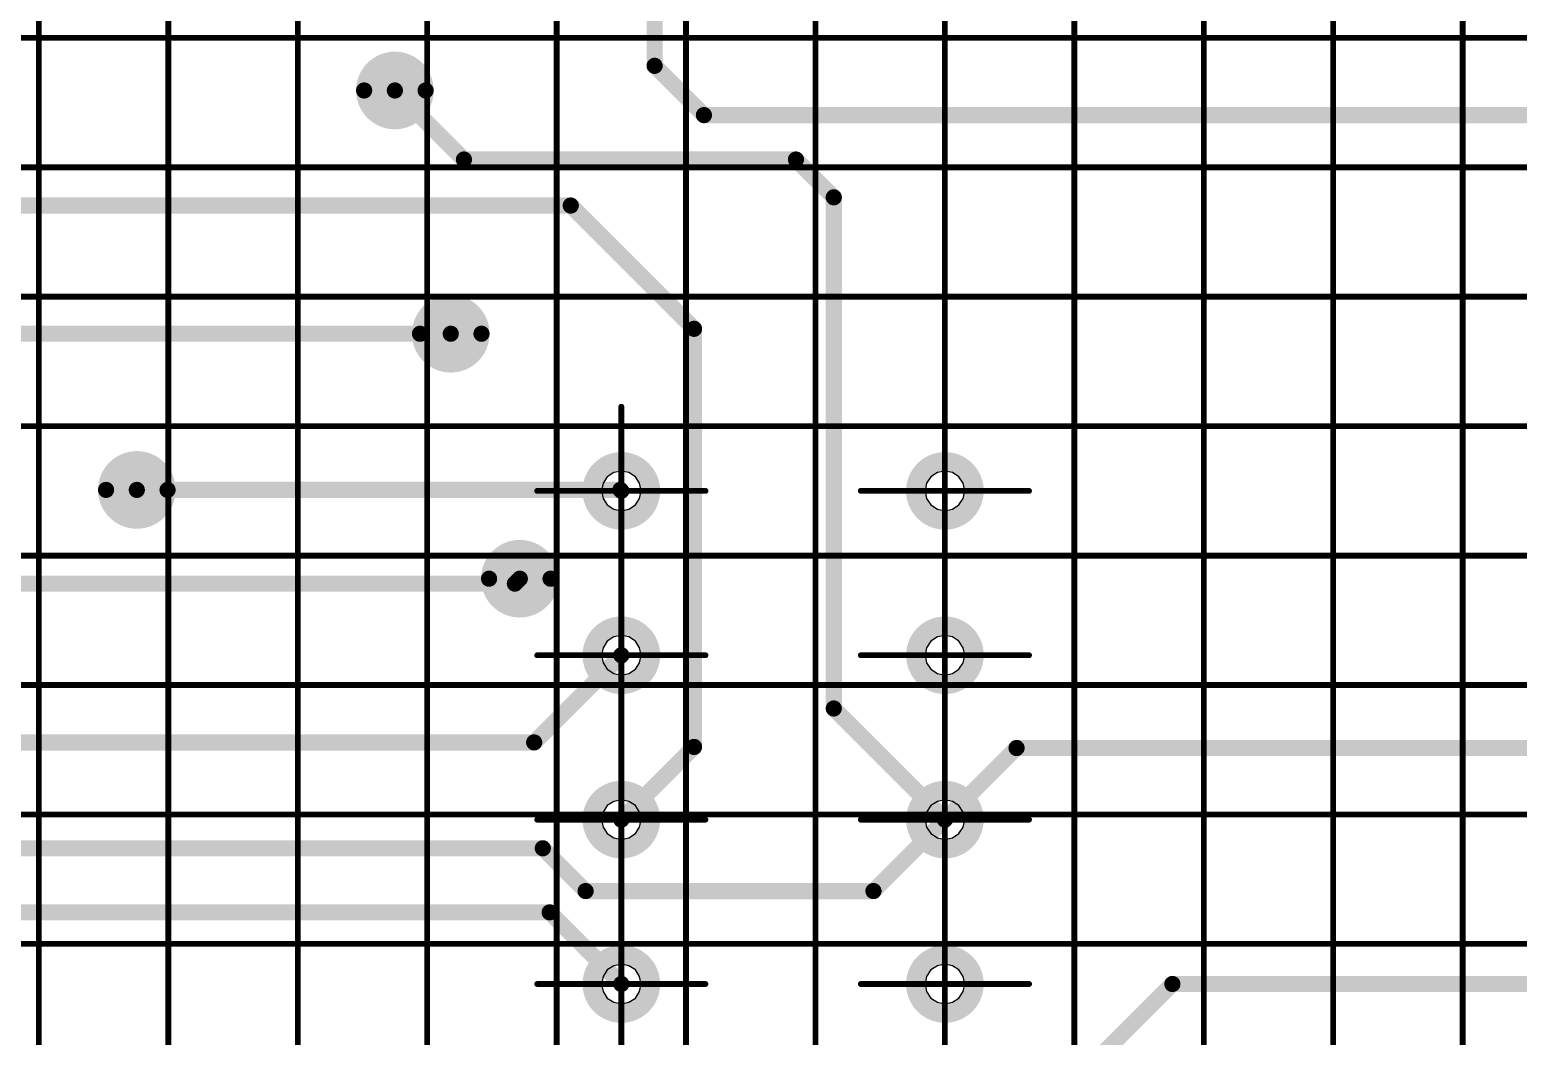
# Model space of a CAD drawing. Header units: millimetres. Extents: x 0 to 841, y 0 to 2540.
# Drawn here: x 638.72 to 684.72, y 2300.15 to 2331.25 of the extents above; entities that cross this region are included whole.
import ezdxf

# ---------------------------------------------------------------- set-up
doc = ezdxf.new("R2010")
doc.units = ezdxf.units.MM
for name, color, linetype in [('Mechanical11', 56, 'Continuous'), ('Mechanical12', 56, 'Continuous'), ('Mechanical7', 56, 'Continuous'), ('Mechanical9', 56, 'Continuous')]:
    doc.layers.add(name, color=color, linetype=linetype)

# ---------------------------------------------------------------- blocks, each defined once
blk = doc.blocks.new('BOASVIEW______B______L_____2__2_32_1_B_3')
at = {"layer": 'Mechanical11'}
for p, q in [((-187.766, -50.195), (-188, -50.148)), ((-188, -50.148), (-188, -50.76)), ((-187.567, -50.327), (-187.766, -50.195)), ((-187.435, -50.526), (-187.567, -50.327)), ((-187.388, -50.76), (-187.435, -50.526)), ((-177.766, -50.195), (-178, -50.148)), ((-178, -50.148), (-178, -50.76)), ((-177.567, -50.327), (-177.766, -50.195)), ((-177.435, -50.526), (-177.567, -50.327)), ((-177.388, -50.76), (-177.435, -50.526)), ((-188, -50.76), (-187.388, -50.76)), ((-188, -50.76), (-188, -51.372)), ((-187.388, -50.76), (-188, -50.76)), ((-187.567, -51.193), (-187.435, -50.994)), ((-187.435, -50.994), (-187.388, -50.76)), ((-178, -50.76), (-177.388, -50.76)), ((-178, -50.76), (-178, -51.372)), ((-177.388, -50.76), (-178, -50.76)), ((-177.567, -51.193), (-177.435, -50.994)), ((-177.435, -50.994), (-177.388, -50.76)), ((-188, -51.372), (-187.766, -51.325)), ((-187.766, -51.325), (-187.567, -51.193)), ((-178, -51.372), (-177.766, -51.325)), ((-177.766, -51.325), (-177.567, -51.193)), ((-187.766, -55.275), (-188, -55.228)), ((-188, -55.228), (-188, -55.84)), ((-187.567, -55.407), (-187.766, -55.275)), ((-187.435, -55.606), (-187.567, -55.407)), ((-187.388, -55.84), (-187.435, -55.606)), ((-177.766, -55.275), (-178, -55.228)), ((-178, -55.228), (-178, -55.84)), ((-177.567, -55.407), (-177.766, -55.275)), ((-177.435, -55.606), (-177.567, -55.407)), ((-177.388, -55.84), (-177.435, -55.606)), ((-188, -55.84), (-187.388, -55.84)), ((-188, -55.84), (-188, -56.452)), ((-187.388, -55.84), (-188, -55.84)), ((-187.567, -56.273), (-187.435, -56.074)), ((-187.435, -56.074), (-187.388, -55.84)), ((-178, -55.84), (-177.388, -55.84)), ((-178, -55.84), (-178, -56.452)), ((-177.388, -55.84), (-178, -55.84)), ((-177.567, -56.273), (-177.435, -56.074)), ((-177.435, -56.074), (-177.388, -55.84)), ((-188, -56.452), (-187.766, -56.405)), ((-187.766, -56.405), (-187.567, -56.273)), ((-178, -56.452), (-177.766, -56.405)), ((-177.766, -56.405), (-177.567, -56.273)), ((-187.766, -60.355), (-188, -60.308)), ((-188, -60.308), (-188, -60.92)), ((-187.567, -60.487), (-187.766, -60.355)), ((-187.435, -60.686), (-187.567, -60.487)), ((-187.388, -60.92), (-187.435, -60.686)), ((-177.766, -60.355), (-178, -60.308)), ((-178, -60.308), (-178, -60.92)), ((-177.567, -60.487), (-177.766, -60.355)), ((-177.435, -60.686), (-177.567, -60.487)), ((-177.388, -60.92), (-177.435, -60.686)), ((-188, -60.92), (-187.388, -60.92)), ((-188, -60.92), (-188, -61.532)), ((-187.388, -60.92), (-188, -60.92)), ((-187.567, -61.353), (-187.435, -61.154)), ((-187.435, -61.154), (-187.388, -60.92)), ((-178, -60.92), (-177.388, -60.92)), ((-178, -60.92), (-178, -61.532)), ((-177.388, -60.92), (-178, -60.92)), ((-177.567, -61.353), (-177.435, -61.154)), ((-177.435, -61.154), (-177.388, -60.92)), ((-188, -61.532), (-187.766, -61.485)), ((-187.766, -61.485), (-187.567, -61.353)), ((-178, -61.532), (-177.766, -61.485)), ((-177.766, -61.485), (-177.567, -61.353)), ((-187.766, -65.435), (-188, -65.388)), ((-188, -65.388), (-188, -66)), ((-187.567, -65.567), (-187.766, -65.435)), ((-187.435, -65.766), (-187.567, -65.567)), ((-187.388, -66), (-187.435, -65.766)), ((-177.766, -65.435), (-178, -65.388)), ((-178, -65.388), (-178, -66)), ((-177.567, -65.567), (-177.766, -65.435)), ((-177.435, -65.766), (-177.567, -65.567)), ((-177.388, -66), (-177.435, -65.766)), ((-188, -66), (-187.388, -66)), ((-188, -66), (-188, -66.612)), ((-187.388, -66), (-188, -66)), ((-187.567, -66.433), (-187.435, -66.234)), ((-187.435, -66.234), (-187.388, -66)), ((-178, -66), (-177.388, -66)), ((-178, -66), (-178, -66.612)), ((-177.388, -66), (-178, -66)), ((-177.567, -66.433), (-177.435, -66.234)), ((-177.435, -66.234), (-177.388, -66)), ((-188, -66.612), (-187.766, -66.565)), ((-187.766, -66.565), (-187.567, -66.433)), ((-178, -66.612), (-177.766, -66.565)), ((-177.766, -66.565), (-177.567, -66.433))]:
    blk.add_line(p, q, dxfattribs=at)
for points, const_width in [([(-174.512, -63.286, 1), (-175.212, -63.286, 1)], 0.7), ([(-175.387, -63.286, 1), (-175.037, -63.286, 1)], 0.35), ([(-174.687, -63.286, 1), (-174.337, -63.286, 1)], 0.35), ([(-162.676, -66.03, 1), (-163.376, -66.03, 1)], 0.7), ([(-163.551, -66.03, 1), (-163.201, -66.03, 1)], 0.35), ([(-162.851, -66.03, 1), (-162.501, -66.03, 1)], 0.35), ([(-172.378, -70.856, 1), (-173.078, -70.856, 1)], 0.7), ([(-173.253, -70.856, 1), (-172.903, -70.856, 1)], 0.35), ([(-172.553, -70.856, 1), (-172.203, -70.856, 1)], 0.35), ([(-170.651, -78.374, 1), (-171.351, -78.374, 1)], 0.7), ([(-171.526, -78.374, 1), (-171.176, -78.374, 1)], 0.35), ([(-170.826, -78.374, 1), (-170.476, -78.374, 1)], 0.35)]:
    blk.add_lwpolyline(points, format="xyb", close=True, dxfattribs=dict(at, const_width=const_width))
at = {"layer": 'Mechanical12'}
for p, q in [((-188.565, -50.526), (-188.612, -50.76)), ((-188.433, -50.327), (-188.565, -50.526)), ((-188.234, -50.195), (-188.433, -50.327)), ((-188, -50.148), (-188.234, -50.195)), ((-188, -50.76), (-188, -50.148)), ((-178.565, -50.526), (-178.612, -50.76)), ((-178.433, -50.327), (-178.565, -50.526)), ((-178.234, -50.195), (-178.433, -50.327)), ((-178, -50.148), (-178.234, -50.195)), ((-178, -50.76), (-178, -50.148)), ((-188.612, -50.76), (-188, -50.76)), ((-188, -50.76), (-188.612, -50.76)), ((-188.612, -50.76), (-188.565, -50.994)), ((-188.565, -50.994), (-188.433, -51.193)), ((-188, -51.372), (-188, -50.76)), ((-178.612, -50.76), (-178, -50.76)), ((-178, -50.76), (-178.612, -50.76)), ((-178.612, -50.76), (-178.565, -50.994)), ((-178.565, -50.994), (-178.433, -51.193)), ((-178, -51.372), (-178, -50.76)), ((-188.433, -51.193), (-188.234, -51.325)), ((-188.234, -51.325), (-188, -51.372)), ((-178.433, -51.193), (-178.234, -51.325)), ((-178.234, -51.325), (-178, -51.372)), ((-188.565, -55.606), (-188.612, -55.84)), ((-188.433, -55.407), (-188.565, -55.606)), ((-188.234, -55.275), (-188.433, -55.407)), ((-188, -55.228), (-188.234, -55.275)), ((-188, -55.84), (-188, -55.228)), ((-178.565, -55.606), (-178.612, -55.84)), ((-178.433, -55.407), (-178.565, -55.606)), ((-178.234, -55.275), (-178.433, -55.407)), ((-178, -55.228), (-178.234, -55.275)), ((-178, -55.84), (-178, -55.228)), ((-188.612, -55.84), (-188, -55.84)), ((-188, -55.84), (-188.612, -55.84)), ((-188.612, -55.84), (-188.565, -56.074)), ((-188.565, -56.074), (-188.433, -56.273)), ((-188, -56.452), (-188, -55.84)), ((-178.612, -55.84), (-178, -55.84)), ((-178, -55.84), (-178.612, -55.84)), ((-178.612, -55.84), (-178.565, -56.074)), ((-178.565, -56.074), (-178.433, -56.273)), ((-178, -56.452), (-178, -55.84)), ((-188.433, -56.273), (-188.234, -56.405)), ((-188.234, -56.405), (-188, -56.452)), ((-178.433, -56.273), (-178.234, -56.405)), ((-178.234, -56.405), (-178, -56.452)), ((-188.565, -60.686), (-188.612, -60.92)), ((-188.433, -60.487), (-188.565, -60.686)), ((-188.234, -60.355), (-188.433, -60.487)), ((-188, -60.308), (-188.234, -60.355)), ((-188, -60.92), (-188, -60.308)), ((-178.565, -60.686), (-178.612, -60.92)), ((-178.433, -60.487), (-178.565, -60.686)), ((-178.234, -60.355), (-178.433, -60.487)), ((-178, -60.308), (-178.234, -60.355)), ((-178, -60.92), (-178, -60.308)), ((-188.612, -60.92), (-188, -60.92)), ((-188, -60.92), (-188.612, -60.92)), ((-188.612, -60.92), (-188.565, -61.154)), ((-188.565, -61.154), (-188.433, -61.353)), ((-188, -61.532), (-188, -60.92)), ((-178.612, -60.92), (-178, -60.92)), ((-178, -60.92), (-178.612, -60.92)), ((-178.612, -60.92), (-178.565, -61.154)), ((-178.565, -61.154), (-178.433, -61.353)), ((-178, -61.532), (-178, -60.92)), ((-188.433, -61.353), (-188.234, -61.485)), ((-188.234, -61.485), (-188, -61.532)), ((-178.433, -61.353), (-178.234, -61.485)), ((-178.234, -61.485), (-178, -61.532)), ((-188.565, -65.766), (-188.612, -66)), ((-188.433, -65.567), (-188.565, -65.766)), ((-188.234, -65.435), (-188.433, -65.567)), ((-188, -65.388), (-188.234, -65.435)), ((-188, -66), (-188, -65.388)), ((-178.565, -65.766), (-178.612, -66)), ((-178.433, -65.567), (-178.565, -65.766)), ((-178.234, -65.435), (-178.433, -65.567)), ((-178, -65.388), (-178.234, -65.435)), ((-178, -66), (-178, -65.388)), ((-188.612, -66), (-188, -66)), ((-188, -66), (-188.612, -66)), ((-188.612, -66), (-188.565, -66.234)), ((-188.565, -66.234), (-188.433, -66.433)), ((-188, -66.612), (-188, -66)), ((-178.612, -66), (-178, -66)), ((-178, -66), (-178.612, -66)), ((-178.612, -66), (-178.565, -66.234)), ((-178.565, -66.234), (-178.433, -66.433)), ((-178, -66.612), (-178, -66)), ((-188.433, -66.433), (-188.234, -66.565)), ((-188.234, -66.565), (-188, -66.612)), ((-178.433, -66.433), (-178.234, -66.565)), ((-178.234, -66.565), (-178, -66.612))]:
    blk.add_line(p, q, dxfattribs=at)
at = {"layer": 'Mechanical12', "const_width": 0.5}
for points in [[(-192.773, -48.504), (-195.03, -50.76)], [(-195.03, -50.76), (-218, -50.76)], [(-175.786, -52.974), (-178, -50.76)], [(-138.894, -52.974), (-175.786, -52.974)], [(-185.792, -53.632), (-188, -55.84)], [(-176.896, -53.632), (-185.792, -53.632)], [(-175.573, -54.955), (-176.896, -53.632)], [(-152.561, -54.955), (-175.573, -54.955)], [(-188, -55.84), (-190.214, -58.054)], [(-184.565, -59.275), (-188, -55.84)], [(-178, -55.84), (-180.247, -58.087)], [(-190.214, -58.054), (-221.924, -58.054)], [(-180.247, -58.087), (-180.247, -71.008)], [(-175.306, -58.226), (-178, -60.92)], [(-141.303, -58.226), (-175.306, -58.226)], [(-184.565, -59.275), (-184.565, -75.072)], [(-174.71, -63.134), (-174.862, -63.286)], [(-140.674, -63.134), (-174.71, -63.134)], [(-177.97, -66.03), (-178, -66)], [(-163.026, -66.03), (-177.97, -66.03)], [(-176.437, -74.818), (-180.247, -71.008)], [(-137.904, -70.856), (-172.728, -70.856)], [(-183.396, -76.24), (-184.565, -75.072)], [(-135.147, -74.818), (-176.437, -74.818)], [(-173.135, -76.24), (-183.396, -76.24)], [(-171.001, -78.374), (-173.135, -76.24)], [(-180.552, -77.612), (-210.828, -77.612)], [(-179.028, -79.136), (-180.552, -77.612)], [(-179.028, -79.136), (-179.028, -86.705)]]:
    blk.add_lwpolyline(points, dxfattribs=at)
at = {"layer": 'Mechanical12'}
for points, const_width in [([(-187.1, -50.76, 1), (-188.9, -50.76, 1)], 0.6), ([(-177.1, -50.76, 1), (-178.9, -50.76, 1)], 0.6), ([(-195.155, -50.76, 1), (-194.905, -50.76, 1)], 0.25), ([(-195.155, -50.76, 1), (-194.905, -50.76, 1)], 0.25), ([(-189.05, -50.76, 1), (-188.75, -50.76, 1)], 0.3), ([(-187.25, -50.76, 1), (-186.95, -50.76, 1)], 0.3), ([(-179.05, -50.76, 1), (-178.75, -50.76, 1)], 0.3), ([(-178.125, -50.76, 1), (-177.875, -50.76, 1)], 0.25), ([(-177.25, -50.76, 1), (-176.95, -50.76, 1)], 0.3), ([(-175.911, -52.974, 1), (-175.661, -52.974, 1)], 0.25), ([(-175.911, -52.974, 1), (-175.661, -52.974, 1)], 0.25), ([(-185.917, -53.632, 1), (-185.667, -53.632, 1)], 0.25), ([(-185.917, -53.632, 1), (-185.667, -53.632, 1)], 0.25), ([(-177.021, -53.632, 1), (-176.771, -53.632, 1)], 0.25), ([(-177.021, -53.632, 1), (-176.771, -53.632, 1)], 0.25), ([(-187.1, -55.84, 1), (-188.9, -55.84, 1)], 0.6), ([(-177.1, -55.84, 1), (-178.9, -55.84, 1)], 0.6), ([(-175.698, -54.955, 1), (-175.448, -54.955, 1)], 0.25), ([(-175.698, -54.955, 1), (-175.448, -54.955, 1)], 0.25), ([(-189.05, -55.84, 1), (-188.75, -55.84, 1)], 0.3), ([(-188.125, -55.84, 1), (-187.875, -55.84, 1)], 0.25), ([(-188.125, -55.84, 1), (-187.875, -55.84, 1)], 0.25), ([(-188.125, -55.84, 1), (-187.875, -55.84, 1)], 0.25), ([(-187.25, -55.84, 1), (-186.95, -55.84, 1)], 0.3), ([(-179.05, -55.84, 1), (-178.75, -55.84, 1)], 0.3), ([(-178.125, -55.84, 1), (-177.875, -55.84, 1)], 0.25), ([(-177.25, -55.84, 1), (-176.95, -55.84, 1)], 0.3), ([(-190.339, -58.054, 1), (-190.089, -58.054, 1)], 0.25), ([(-190.339, -58.054, 1), (-190.089, -58.054, 1)], 0.25), ([(-180.372, -58.087, 1), (-180.122, -58.087, 1)], 0.25), ([(-180.372, -58.087, 1), (-180.122, -58.087, 1)], 0.25), ([(-175.431, -58.226, 1), (-175.181, -58.226, 1)], 0.25), ([(-175.431, -58.226, 1), (-175.181, -58.226, 1)], 0.25), ([(-184.69, -59.275, 1), (-184.44, -59.275, 1)], 0.25), ([(-184.69, -59.275, 1), (-184.44, -59.275, 1)], 0.25), ([(-187.1, -60.92, 1), (-188.9, -60.92, 1)], 0.6), ([(-177.1, -60.92, 1), (-178.9, -60.92, 1)], 0.6), ([(-189.05, -60.92, 1), (-188.75, -60.92, 1)], 0.3), ([(-187.25, -60.92, 1), (-186.95, -60.92, 1)], 0.3), ([(-179.05, -60.92, 1), (-178.75, -60.92, 1)], 0.3), ([(-178.125, -60.92, 1), (-177.875, -60.92, 1)], 0.25), ([(-177.25, -60.92, 1), (-176.95, -60.92, 1)], 0.3), ([(-173.912, -63.286, 1), (-175.812, -63.286, 1)], 0.5), ([(-174.835, -63.134, 1), (-174.585, -63.134, 1)], 0.25), ([(-174.835, -63.134, 1), (-174.585, -63.134, 1)], 0.25), ([(-175.937, -63.286, 1), (-175.687, -63.286, 1)], 0.25), ([(-174.987, -63.286, 1), (-174.737, -63.286, 1)], 0.25), ([(-174.037, -63.286, 1), (-173.787, -63.286, 1)], 0.25), ([(-187.1, -66, 1), (-188.9, -66, 1)], 0.6), ([(-177.1, -66, 1), (-178.9, -66, 1)], 0.6), ([(-162.076, -66.03, 1), (-163.976, -66.03, 1)], 0.5), ([(-189.05, -66, 1), (-188.75, -66, 1)], 0.3), ([(-187.25, -66, 1), (-186.95, -66, 1)], 0.3), ([(-179.05, -66, 1), (-178.75, -66, 1)], 0.3), ([(-178.125, -66, 1), (-177.875, -66, 1)], 0.25), ([(-178.095, -66.03, 1), (-177.845, -66.03, 1)], 0.25), ([(-178.095, -66.03, 1), (-177.845, -66.03, 1)], 0.25), ([(-177.25, -66, 1), (-176.95, -66, 1)], 0.3), ([(-164.101, -66.03, 1), (-163.851, -66.03, 1)], 0.25), ([(-163.151, -66.03, 1), (-162.901, -66.03, 1)], 0.25), ([(-162.201, -66.03, 1), (-161.951, -66.03, 1)], 0.25), ([(-171.778, -70.856, 1), (-173.678, -70.856, 1)], 0.5), ([(-180.372, -71.008, 1), (-180.122, -71.008, 1)], 0.25), ([(-180.372, -71.008, 1), (-180.122, -71.008, 1)], 0.25), ([(-173.803, -70.856, 1), (-173.553, -70.856, 1)], 0.25), ([(-172.853, -70.856, 1), (-172.603, -70.856, 1)], 0.25), ([(-171.903, -70.856, 1), (-171.653, -70.856, 1)], 0.25), ([(-184.69, -75.072, 1), (-184.44, -75.072, 1)], 0.25), ([(-184.69, -75.072, 1), (-184.44, -75.072, 1)], 0.25), ([(-176.562, -74.818, 1), (-176.312, -74.818, 1)], 0.25), ([(-176.562, -74.818, 1), (-176.312, -74.818, 1)], 0.25), ([(-183.521, -76.24, 1), (-183.271, -76.24, 1)], 0.25), ([(-183.521, -76.24, 1), (-183.271, -76.24, 1)], 0.25), ([(-173.26, -76.24, 1), (-173.01, -76.24, 1)], 0.25), ([(-173.26, -76.24, 1), (-173.01, -76.24, 1)], 0.25), ([(-170.051, -78.374, 1), (-171.951, -78.374, 1)], 0.5), ([(-180.677, -77.612, 1), (-180.427, -77.612, 1)], 0.25), ([(-180.677, -77.612, 1), (-180.427, -77.612, 1)], 0.25), ([(-172.076, -78.374, 1), (-171.826, -78.374, 1)], 0.25), ([(-171.126, -78.374, 1), (-170.876, -78.374, 1)], 0.25), ([(-170.176, -78.374, 1), (-169.926, -78.374, 1)], 0.25), ([(-179.153, -79.136, 1), (-178.903, -79.136, 1)], 0.25), ([(-179.153, -79.136, 1), (-178.903, -79.136, 1)], 0.25)]:
    blk.add_lwpolyline(points, format="xyb", close=True, dxfattribs=dict(at, const_width=const_width))
at = {"layer": 'Mechanical7', "const_width": 0.18}
for points in [[(-188, -48.16), (-188, -53.36)], [(-178, -48.16), (-178, -53.36)], [(-185.4, -50.76), (-190.6, -50.76)], [(-175.4, -50.76), (-180.6, -50.76)], [(-188, -53.24), (-188, -58.44)], [(-178, -53.24), (-178, -58.44)], [(-185.4, -55.84), (-190.6, -55.84)], [(-175.4, -55.84), (-180.6, -55.84)], [(-188, -58.32), (-188, -63.52)], [(-178, -58.32), (-178, -63.52)], [(-185.4, -60.92), (-190.6, -60.92)], [(-175.4, -60.92), (-180.6, -60.92)], [(-188, -63.4), (-188, -68.6)], [(-178, -63.4), (-178, -68.6)], [(-185.4, -66), (-190.6, -66)], [(-175.4, -66), (-180.6, -66)]]:
    blk.add_lwpolyline(points, dxfattribs=at)
at = {"layer": 'Mechanical7', "const_width": 0.09}
for points in [[(-190.645, -50.76, 1), (-190.555, -50.76, 1)], [(-185.445, -50.76, 1), (-185.355, -50.76, 1)], [(-180.645, -50.76, 1), (-180.555, -50.76, 1)], [(-175.445, -50.76, 1), (-175.355, -50.76, 1)], [(-188.045, -53.24, 1), (-187.955, -53.24, 1)], [(-188.045, -53.36, 1), (-187.955, -53.36, 1)], [(-178.045, -53.24, 1), (-177.955, -53.24, 1)], [(-178.045, -53.36, 1), (-177.955, -53.36, 1)], [(-190.645, -55.84, 1), (-190.555, -55.84, 1)], [(-185.445, -55.84, 1), (-185.355, -55.84, 1)], [(-180.645, -55.84, 1), (-180.555, -55.84, 1)], [(-175.445, -55.84, 1), (-175.355, -55.84, 1)], [(-188.045, -58.32, 1), (-187.955, -58.32, 1)], [(-188.045, -58.44, 1), (-187.955, -58.44, 1)], [(-178.045, -58.32, 1), (-177.955, -58.32, 1)], [(-178.045, -58.44, 1), (-177.955, -58.44, 1)], [(-190.645, -60.92, 1), (-190.555, -60.92, 1)], [(-185.445, -60.92, 1), (-185.355, -60.92, 1)], [(-180.645, -60.92, 1), (-180.555, -60.92, 1)], [(-175.445, -60.92, 1), (-175.355, -60.92, 1)], [(-188.045, -63.4, 1), (-187.955, -63.4, 1)], [(-188.045, -63.52, 1), (-187.955, -63.52, 1)], [(-178.045, -63.4, 1), (-177.955, -63.4, 1)], [(-178.045, -63.52, 1), (-177.955, -63.52, 1)], [(-190.645, -66, 1), (-190.555, -66, 1)], [(-185.445, -66, 1), (-185.355, -66, 1)], [(-180.645, -66, 1), (-180.555, -66, 1)], [(-175.445, -66, 1), (-175.355, -66, 1)], [(-188.045, -68.6, 1), (-187.955, -68.6, 1)], [(-178.045, -68.6, 1), (-177.955, -68.6, 1)]]:
    blk.add_lwpolyline(points, format="xyb", close=True, dxfattribs=at)
at = {"layer": 'Mechanical9', "const_width": 0.18}
for points in [[(-204, 0), (-204, -210)], [(-200, 0), (-200, -210)], [(-196, 0), (-196, -210)], [(-192, 0), (-192, -210)], [(-188, 0), (-188, -210)], [(-184, 0), (-184, -210)], [(-180, 0), (-180, -210)], [(-176, 0), (-176, -210)], [(-172, 0), (-172, -210)], [(-168, 0), (-168, -210)], [(-164, 0), (-164, -210)], [(-160, 0), (-160, -210)], [(0, -52), (-320, -52)], [(0, -56), (-320, -56)], [(0, -60), (-320, -60)], [(0, -64), (-320, -64)], [(0, -68), (-320, -68)], [(0, -72), (-320, -72)], [(0, -76), (-320, -76)], [(0, -80), (-320, -80)]]:
    blk.add_lwpolyline(points, dxfattribs=at)

msp = doc.modelspace()

# ---------------------------------------------------------------- block references
at = {"rotation": 180}
msp.add_blockref('BOASVIEW______B______L_____2__2_32_1_B_3', (479, 2251), dxfattribs=at)

doc.saveas('drawing.dxf')
